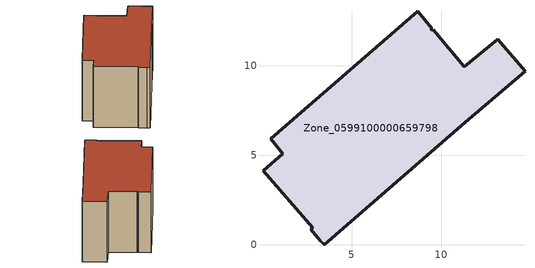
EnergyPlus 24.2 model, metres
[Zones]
Zone_0599100000659798
 floor ground (C_G): 0.06,4.12 1.16,5.08 0.48,5.91 8.7,13.03 9.49,12.09 9.43,12.04 9.49,11.96 9.55,12.01 11.29,9.94 13.15,11.47 14.68,9.67 11.35,6.83 3.47,0 3.25,0.23 2.72,0.85 2.84,0.95 z0
 wall outside (C_F): 14.68,9.67 13.15,11.47 11.29,9.94 9.55,12.01 9.49,11.96 9.43,12.04 9.49,12.09 8.7,13.03 0.48,5.91 1.16,5.08 0.06,4.12 2.84,0.95 2.72,0.85 3.25,0.23 3.47,0 11.35,6.83 14.68,9.67 z0:6.15
 roof outside (C_R): 1.16,5.08 0.06,4.12 2.84,0.95 2.72,0.85 3.25,0.23 3.47,0 11.35,6.83 14.68,9.67 13.15,11.47 11.29,9.94 9.55,12.01 9.49,11.96 9.43,12.04 9.49,12.09 8.7,13.03 0.48,5.91 z6.15
[BUILDING]
Pand.0599100000659798: North Axis=0; Terrain=City; Loads Convergence Tolerance Value=0.04; Temperature Convergence Tolerance Value=0.4; Solar Distribution=FullExterior; Maximum Number of Warmup Days=25; Minimum Number of Warmup Days=1
[Site:Location]
Rotterdam.The.Hague.AP_ZH_NLD Design_Conditions: Latitude=51.96; Longitude=4.45; Time Zone=1; Elevation=-4.5
[SITE:GROUNDTEMPERATURE:BUILDINGSURFACE]
18, 18, 18, 18, 18, 18, 18, 18, 18, 18, 18, 18
[MATERIAL] Thermal Absorptance=0.9; Solar Absorptance=0.7; Visible Absorptance=0.7
Name | Roughness | Thickness | Conductivity | Density | Specific Heat
G.TC.1946 | MediumSmooth | 0.15 | 1 | 540 | 1210
F.TC.1946 | Rough | 0.3 | 0.857143 | 1920 | 840
R.TC.1946 | MediumRough | 0.2 | 0.909091 | 1500 | 1000
[CONSTRUCTION]
C_G: G.TC.1946
C_F: F.TC.1946
C_R: R.TC.1946
[ZONE]
Zone_0599100000659798: Type=1; Multiplier=1; Ceiling Height=Autocalculate; Volume=Autocalculate; Floor Area=autocalculate; Part of Total Floor Area=Yes
[ZONEINFILTRATION:DESIGNFLOWRATE]
Infil_Zone_0599100000659798: Zone or ZoneList or Space or SpaceList=Zone_0599100000659798; Schedule=AlwaysOn; Design Flow Rate Calculation Method=Flow/Area; Flow Rate per Floor Area=0.003; Constant Term Coefficient=1; Temperature Term Coefficient=0; Velocity Term Coefficient=0; Velocity Squared Term Coefficient=0
[HVACTEMPLATE:ZONE:IDEALLOADSAIRSYSTEM]
Zone_0599100000659798: Maximum Heating Supply Air Temperature=50; Minimum Cooling Supply Air Temperature=13; Maximum Heating Supply Air Humidity Ratio=0.0156; Minimum Cooling Supply Air Humidity Ratio=0.0077; Heating Limit=NoLimit; Cooling Limit=NoLimit; Dehumidification Control Type=ConstantSensibleHeatRatio; Cooling Sensible Heat Ratio=0.7; Dehumidification Setpoint=60; Humidification Control Type=None; Humidification Setpoint=30; Outdoor Air Method=None; Outdoor Air Flow Rate per Person=0.00944; Outdoor Air Flow Rate per Zone Floor Area=0; Outdoor Air Flow Rate per Zone=0; Demand Controlled Ventilation Type=None; Outdoor Air Economizer Type=NoEconomizer; Heat Recovery Type=None; Sensible Heat Recovery Effectiveness=0.7; Latent Heat Recovery Effectiveness=0.65
[ZONECONTROL:THERMOSTAT]
ThermostatControl_Zone_0599100000659798: Zone or ZoneList=Zone_0599100000659798; Control Type Schedule=DualSetpointControlType; Control 1=Thermostat_Zone_0599100000659798; Temperature Difference Between Cutout And Setpoint=0
[THERMOSTATSETPOINT:DUALSETPOINT]
Thermostat_Zone_0599100000659798: Heating Setpoint Temperature Schedule=HeatingSetpoint_Zone_0599100000659798; Cooling Setpoint Temperature Schedule=CoolingSetpoint_Zone_0599100000659798
[SCHEDULE:COMPACT]
HeatingSetpoint_Zone_0599100000659798: Through: 12/31, For: AllDays, Until: 24:00, 21
CoolingSetpoint_Zone_0599100000659798: Through: 12/31, For: AllDays, Until: 24:00, 24
DualSetpointControlType: Through: 12/31, For: AllDays, Until: 24:00, 4
AlwaysOn: Through: 12/31, For: AllDays, Until: 24:00, 1
